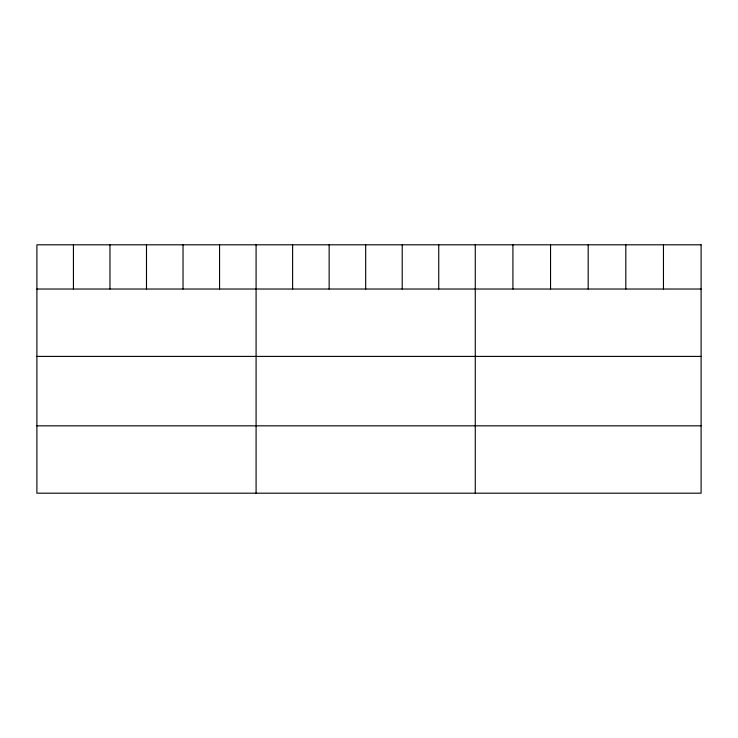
<?xml version="1.0" encoding="UTF-8"?>
<svg xmlns="http://www.w3.org/2000/svg" width="738" height="738" viewBox="0 0 738 738"><rect width="100%" height="100%" fill="white"/><g stroke="black" fill="none" stroke-linecap="round" stroke-linejoin="round"><path stroke-width="1.11" d="M36.9 289.028L701.1 289.028M36.9 356.408L701.1 356.408M36.9 425.826L701.1 425.826M663.462 244.804L663.462 289.028M625.824 244.804L625.824 289.028M588.186 244.804L588.186 289.028M550.548 244.804L550.548 289.028M512.91 244.804L512.91 289.028M475.272 244.804L475.272 493.196M438.741 244.804L438.741 289.028M402.21 244.804L402.21 289.028M365.679 244.804L365.679 289.028M329.148 244.804L329.148 289.028M292.617 244.804L292.617 289.028M256.086 244.804L256.086 493.196M219.555 244.804L219.555 289.028M183.024 244.804L183.024 289.028M146.493 244.804L146.493 289.028M109.962 244.804L109.962 289.028M73.431 244.804L73.431 289.028M701.1 244.804L36.9 244.804L36.9 493.196L701.1 493.196L701.1 244.804"/></g></svg>
